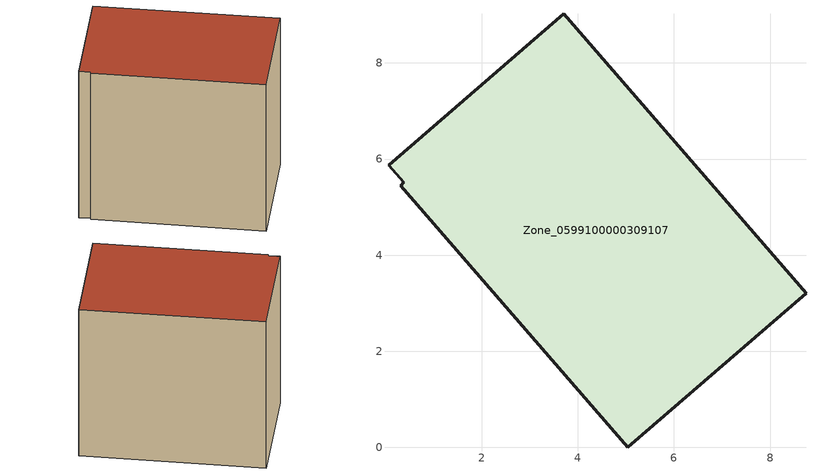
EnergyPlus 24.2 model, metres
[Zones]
Zone_0599100000309107
 floor ground (C_G): 0.38,5.52 0.06,5.88 3.7,9.03 8.75,3.21 5.04,0 0.32,5.45 z0
 wall outside (C_F): 8.75,3.21 3.7,9.03 0.06,5.88 0.38,5.52 0.32,5.45 5.04,0 8.75,3.21 z0:7.17
 roof outside (C_R): 0.06,5.88 0.38,5.52 0.32,5.45 5.04,0 8.75,3.21 3.7,9.03 z7.17
[BUILDING]
Pand.0599100000309107: North Axis=0; Terrain=City; Loads Convergence Tolerance Value=0.04; Temperature Convergence Tolerance Value=0.4; Solar Distribution=FullExterior; Maximum Number of Warmup Days=25; Minimum Number of Warmup Days=1
[Site:Location]
Rotterdam.The.Hague.AP_ZH_NLD Design_Conditions: Latitude=51.96; Longitude=4.45; Time Zone=1; Elevation=-4.5
[SITE:GROUNDTEMPERATURE:BUILDINGSURFACE]
18, 18, 18, 18, 18, 18, 18, 18, 18, 18, 18, 18
[MATERIAL] Thermal Absorptance=0.9; Solar Absorptance=0.7; Visible Absorptance=0.7
Name | Roughness | Thickness | Conductivity | Density | Specific Heat
G.TC.1946 | MediumSmooth | 0.15 | 1 | 540 | 1210
F.TC.1946 | Rough | 0.3 | 0.857143 | 1920 | 840
R.TC.1946 | MediumRough | 0.2 | 0.909091 | 1500 | 1000
[CONSTRUCTION]
C_G: G.TC.1946
C_F: F.TC.1946
C_R: R.TC.1946
[ZONE]
Zone_0599100000309107: Type=1; Multiplier=1; Ceiling Height=Autocalculate; Volume=Autocalculate; Floor Area=autocalculate; Part of Total Floor Area=Yes
[ZONEINFILTRATION:DESIGNFLOWRATE]
Infil_Zone_0599100000309107: Zone or ZoneList or Space or SpaceList=Zone_0599100000309107; Schedule=AlwaysOn; Design Flow Rate Calculation Method=Flow/Area; Flow Rate per Floor Area=0.003; Constant Term Coefficient=1; Temperature Term Coefficient=0; Velocity Term Coefficient=0; Velocity Squared Term Coefficient=0
[HVACTEMPLATE:ZONE:IDEALLOADSAIRSYSTEM]
Zone_0599100000309107: Maximum Heating Supply Air Temperature=50; Minimum Cooling Supply Air Temperature=13; Maximum Heating Supply Air Humidity Ratio=0.0156; Minimum Cooling Supply Air Humidity Ratio=0.0077; Heating Limit=NoLimit; Cooling Limit=NoLimit; Dehumidification Control Type=ConstantSensibleHeatRatio; Cooling Sensible Heat Ratio=0.7; Dehumidification Setpoint=60; Humidification Control Type=None; Humidification Setpoint=30; Outdoor Air Method=None; Outdoor Air Flow Rate per Person=0.00944; Outdoor Air Flow Rate per Zone Floor Area=0; Outdoor Air Flow Rate per Zone=0; Demand Controlled Ventilation Type=None; Outdoor Air Economizer Type=NoEconomizer; Heat Recovery Type=None; Sensible Heat Recovery Effectiveness=0.7; Latent Heat Recovery Effectiveness=0.65
[ZONECONTROL:THERMOSTAT]
ThermostatControl_Zone_0599100000309107: Zone or ZoneList=Zone_0599100000309107; Control Type Schedule=DualSetpointControlType; Control 1=Thermostat_Zone_0599100000309107; Temperature Difference Between Cutout And Setpoint=0
[THERMOSTATSETPOINT:DUALSETPOINT]
Thermostat_Zone_0599100000309107: Heating Setpoint Temperature Schedule=HeatingSetpoint_Zone_0599100000309107; Cooling Setpoint Temperature Schedule=CoolingSetpoint_Zone_0599100000309107
[SCHEDULE:COMPACT]
HeatingSetpoint_Zone_0599100000309107: Through: 12/31, For: AllDays, Until: 24:00, 21
CoolingSetpoint_Zone_0599100000309107: Through: 12/31, For: AllDays, Until: 24:00, 24
DualSetpointControlType: Through: 12/31, For: AllDays, Until: 24:00, 4
AlwaysOn: Through: 12/31, For: AllDays, Until: 24:00, 1
